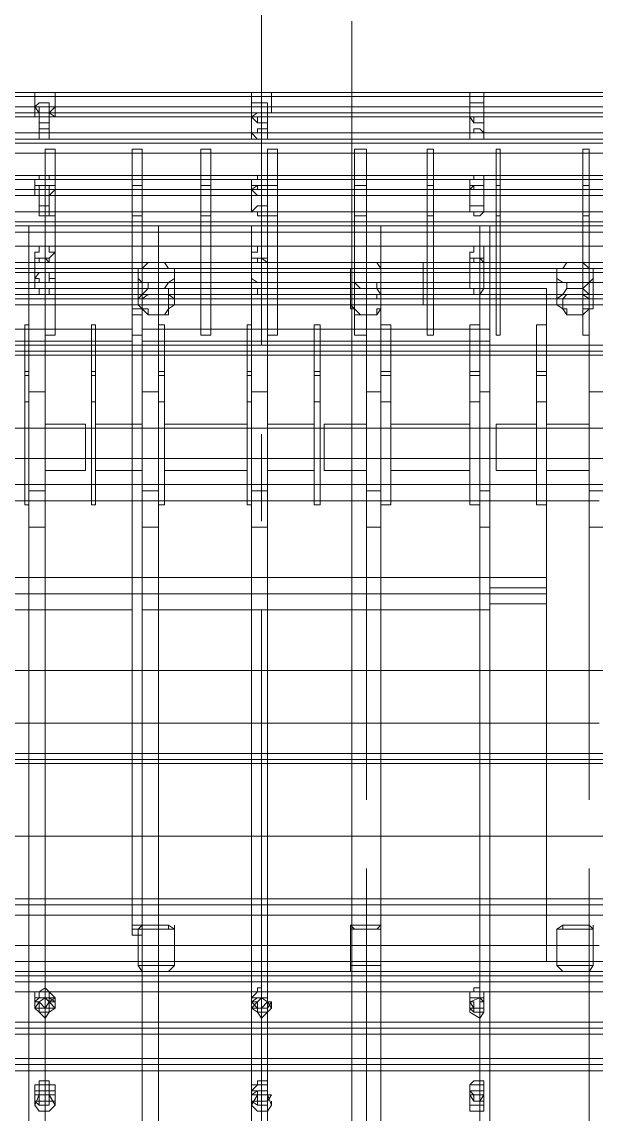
# Model space of a CAD drawing. Header units: millimetres. Extents: x 3220 to 226993, y 817 to 176024.
# Drawn here: x 123559 to 123969, y 146872 to 147654 of the extents above; entities that cross this region are included whole.
import ezdxf

# ---------------------------------------------------------------- set-up
doc = ezdxf.new("R2010")
doc.units = ezdxf.units.MM
doc.layers.add('Sichtbare Kanten(DIN)', color=7, linetype='Continuous', lineweight=50, true_color=0x3f3f3f)

# ---------------------------------------------------------------- blocks, each defined once
blk = doc.blocks.new('ligne broyage 2')
at = {"color": 7, "linetype": 'Continuous', "lineweight": 5, "true_color": 0x000007}
for points in [[(2074.91, 9619.55), (2074.91, 9253.56)], [(2495.87, 9434.39), (1629.37, 9434.39)], [(2440.9, 9434.39), (1711.82, 9434.39)], [(1711.82, 9431.49), (2440.9, 9431.49)], [(2429.32, 9434.39), (1721.95, 9434.39)], [(1915.79, 9431.49), (1915.79, 9434.39), (1915.79, 9434.39)], [(1918.68, 9431.49), (1915.79, 9431.49), (1915.79, 9431.49)], [(1915.79, 9431.49), (1915.79, 9419.92)], [(1925.91, 9431.49), (1925.91, 9434.39), (1925.91, 9434.39)], [(1925.91, 9419.92), (1925.91, 9431.49)], [(2067.68, 9431.49), (2067.68, 9434.39)], [(2067.68, 9431.49), (2067.68, 9419.92), (2067.68, 9419.92)], [(2074.91, 9431.49), (2067.68, 9431.49), (2067.68, 9431.49)], [(2082.15, 9431.49), (2082.15, 9434.39)], [(2082.15, 9419.92), (2082.15, 9431.49), (2082.15, 9431.49)], [(2222.46, 9431.49), (2222.46, 9434.39), (2222.46, 9434.39)], [(2222.46, 9431.49), (2222.46, 9419.92), (2236.93, 9419.92), (2222.46, 9419.92)], [(2229.7, 9431.49), (2222.46, 9431.49), (2222.46, 9431.49)], [(2236.93, 9431.49), (2236.93, 9434.39), (2236.93, 9434.39)], [(2236.93, 9419.92), (2236.93, 9431.49)], [(2440.9, 9424.26), (1711.82, 9424.26)], [(2440.9, 9424.26), (1711.82, 9424.26)], [(2440.9, 9424.26), (1711.82, 9424.26)], [(2440.9, 9424.26), (1711.82, 9424.26)], [(1915.79, 9424.26), (1915.79, 9417.03)], [(1915.79, 9419.92), (1915.79, 9424.26)], [(1915.79, 9419.92), (1915.79, 9424.26), (1915.79, 9424.26)], [(1925.91, 9417.03), (1925.91, 9424.26)], [(1925.91, 9419.92), (1925.91, 9424.26)], [(2070.57, 9424.26), (2070.57, 9417.03)], [(2070.57, 9419.92), (2070.57, 9424.26)], [(2082.15, 9417.03), (2082.15, 9424.26), (2082.15, 9424.26)], [(2082.15, 9419.92), (2082.15, 9424.26)], [(2222.46, 9424.26), (2222.46, 9417.03)], [(2226.8, 9419.92), (2226.8, 9424.26)], [(2234.04, 9419.92), (2234.04, 9424.26)], [(2236.93, 9417.03), (2236.93, 9424.26), (2236.93, 9424.26)], [(1711.82, 9419.92), (2440.9, 9419.92)], [(2440.9, 9419.92), (1711.82, 9419.92)], [(2440.9, 9419.92), (1711.82, 9419.92)], [(2440.9, 9419.92), (1711.82, 9419.92)], [(2440.9, 9419.92), (1711.82, 9419.92)], [(1711.82, 9417.03), (2440.9, 9417.03)], [(1711.82, 9417.03), (2440.9, 9417.03)], [(1915.79, 9419.92), (1915.79, 9417.03), (1915.79, 9417.03)], [(1923.02, 9419.92), (1915.79, 9419.92), (1915.79, 9419.92)], [(1915.79, 9417.03), (1915.79, 9412.69), (1923.02, 9412.69), (1925.91, 9417.03), (1925.91, 9419.92), (1923.02, 9419.92)], [(1925.91, 9419.92), (1915.79, 9419.92), (1915.79, 9419.92)], [(1915.79, 9417.03), (1915.79, 9419.92), (1925.91, 9419.92)], [(1915.79, 9417.03), (1915.79, 9401.12), (1925.91, 9401.12), (1925.91, 9405.46), (1923.02, 9405.46), (1923.02, 9408.35), (1918.68, 9408.35), (1915.79, 9405.46)], [(1918.68, 9419.92), (1923.02, 9419.92), (1923.02, 9419.92)], [(1925.91, 9417.03), (1925.91, 9419.92)], [(1925.91, 9405.46), (1925.91, 9417.03)], [(2067.68, 9419.92), (2082.15, 9419.92), (2082.15, 9419.92)], [(2070.57, 9419.92), (2070.57, 9417.03), (2070.57, 9417.03)], [(2077.81, 9419.92), (2070.57, 9419.92), (2070.57, 9419.92)], [(2070.57, 9417.03), (2070.57, 9412.69), (2077.81, 9412.69), (2082.15, 9417.03), (2082.15, 9419.92), (2077.81, 9419.92)], [(2070.57, 9419.92), (2070.57, 9417.03)], [(2070.57, 9417.03), (2070.57, 9401.12), (2077.81, 9401.12), (2082.15, 9405.46), (2077.81, 9405.46), (2077.81, 9408.35), (2070.57, 9408.35), (2070.57, 9405.46)], [(2082.15, 9417.03), (2082.15, 9419.92)], [(2082.15, 9405.46), (2082.15, 9417.03)], [(2226.8, 9419.92), (2222.46, 9417.03), (2222.46, 9417.03)], [(2222.46, 9417.03), (2226.8, 9417.03), (2226.8, 9412.69), (2234.04, 9412.69), (2234.04, 9417.03), (2236.93, 9417.03), (2236.93, 9419.92), (2234.04, 9419.92)], [(2234.04, 9419.92), (2226.8, 9419.92), (2226.8, 9419.92)], [(2226.8, 9419.92), (2226.8, 9417.03)], [(2226.8, 9417.03), (2226.8, 9405.46)], [(2234.04, 9417.03), (2234.04, 9419.92)], [(2234.04, 9405.46), (2234.04, 9417.03)], [(1711.82, 9405.46), (2440.9, 9405.46)], [(2440.9, 9405.46), (1711.82, 9405.46)], [(2440.9, 9405.46), (1711.82, 9405.46)], [(1711.82, 9401.12), (2440.9, 9401.12), (1711.82, 9401.12), (2440.9, 9401.12)], [(2440.9, 9401.12), (1711.82, 9401.12)], [(2440.9, 9401.12), (1711.82, 9401.12)], [(1711.82, 9401.12), (2440.9, 9401.12)], [(1711.82, 9398.22), (2440.9, 9398.22)], [(1711.82, 9398.22), (2440.9, 9398.22)], [(1915.79, 9405.46), (1915.79, 9401.12)], [(1915.79, 9401.12), (1925.91, 9401.12), (1915.79, 9401.12), (1925.91, 9401.12)], [(1925.91, 9401.12), (1925.91, 9405.46)], [(2070.57, 9405.46), (2070.57, 9401.12)], [(2070.57, 9401.12), (2082.15, 9401.12), (2082.15, 9401.12)], [(2082.15, 9401.12), (2082.15, 9405.46)], [(2226.8, 9405.46), (2226.8, 9401.12)], [(2226.8, 9401.12), (2234.04, 9401.12), (2234.04, 9401.12)], [(2234.04, 9401.12), (2234.04, 9405.46)], [(1711.82, 9390.99), (2440.9, 9390.99)], [(1844.91, 9393.88), (1840.57, 9393.88)], [(1840.57, 9260.8), (1840.57, 9393.88)], [(1844.91, 9260.8), (1844.91, 9393.88)], [(1907.11, 9393.88), (1904.22, 9393.88)], [(1904.22, 9260.8), (1904.22, 9393.88)], [(1907.11, 9260.8), (1907.11, 9393.88)], [(1956.29, 9393.88), (1951.95, 9393.88)], [(1951.95, 9260.8), (1951.95, 9393.88)], [(1956.29, 9260.8), (1956.29, 9393.88)], [(2008.37, 9393.88), (1999.69, 9393.88)], [(1999.69, 9260.8), (1999.69, 9393.88)], [(2008.37, 9260.8), (2008.37, 9393.88)], [(2070.57, 9393.88), (2063.34, 9393.88)], [(2063.34, 9260.8), (2063.34, 9393.88)], [(2070.57, 9367.84), (2070.57, 9393.88)], [(2118.31, 9393.88), (2111.08, 9393.88)], [(2111.08, 9260.8), (2111.08, 9393.88)], [(2118.31, 9260.8), (2118.31, 9393.88)], [(2167.49, 9393.88), (2160.26, 9393.88)], [(2160.26, 9260.8), (2160.26, 9393.88)], [(2167.49, 9260.8), (2167.49, 9393.88)], [(2229.7, 9393.88), (2222.46, 9393.88)], [(2222.46, 9260.8), (2222.46, 9393.88)], [(2229.7, 9260.8), (2229.7, 9393.88)], [(1711.82, 9375.08), (2440.9, 9375.08)], [(2495.87, 9372.18), (1629.37, 9372.18)], [(1844.91, 9367.84), (1840.57, 9367.84)], [(1907.11, 9367.84), (1904.22, 9367.84)], [(1925.91, 9364.95), (1923.02, 9364.95), (1923.02, 9367.84), (1915.79, 9367.84), (1915.79, 9360.61), (1925.91, 9360.61), (1925.91, 9364.95), (1925.91, 9349.04)], [(1915.79, 9367.84), (1915.79, 9364.95), (1915.79, 9364.95)], [(1915.79, 9367.84), (1915.79, 9364.95), (1915.79, 9364.95)], [(1923.02, 9367.84), (1915.79, 9367.84), (1915.79, 9367.84)], [(1915.79, 9364.95), (1915.79, 9360.61), (1925.91, 9360.61), (1925.91, 9364.95), (1923.02, 9367.84)], [(1925.91, 9364.95), (1925.91, 9367.84)], [(1956.29, 9367.84), (1951.95, 9367.84)], [(2008.37, 9367.84), (1999.69, 9367.84)], [(2070.57, 9367.84), (2063.34, 9367.84)], [(2082.15, 9364.95), (2077.81, 9364.95), (2077.81, 9367.84), (2070.57, 9367.84), (2070.57, 9360.61), (2077.81, 9360.61), (2082.15, 9364.95), (2082.15, 9349.04)], [(2070.57, 9367.84), (2070.57, 9364.95), (2070.57, 9364.95)], [(2070.57, 9367.84), (2070.57, 9360.61), (2082.15, 9360.61), (2082.15, 9364.95)], [(2077.81, 9367.84), (2070.57, 9367.84), (2070.57, 9367.84)], [(2082.15, 9364.95), (2077.81, 9367.84), (2077.81, 9367.84)], [(2082.15, 9364.95), (2082.15, 9367.84)], [(2118.31, 9367.84), (2111.08, 9367.84)], [(2167.49, 9367.84), (2160.26, 9367.84)], [(2222.46, 9367.84), (2222.46, 9364.95)], [(2226.8, 9367.84), (2226.8, 9364.95), (2222.46, 9364.95)], [(2222.46, 9364.95), (2226.8, 9360.61), (2236.93, 9360.61), (2236.93, 9364.95), (2234.04, 9364.95), (2234.04, 9367.84)], [(2229.7, 9367.84), (2222.46, 9367.84)], [(2234.04, 9364.95), (2234.04, 9367.84), (2226.8, 9367.84), (2226.8, 9360.61), (2234.04, 9360.61), (2234.04, 9364.95), (2234.04, 9349.04)], [(2234.04, 9367.84), (2226.8, 9367.84), (2226.8, 9367.84)], [(2236.93, 9364.95), (2236.93, 9367.84)], [(2440.9, 9364.95), (1711.82, 9364.95)], [(1711.82, 9360.61), (2440.9, 9360.61)], [(1915.79, 9364.95), (1915.79, 9349.04), (1918.68, 9346.15), (1923.02, 9346.15), (1923.02, 9349.04), (1925.91, 9349.04), (1925.91, 9353.38), (1915.79, 9353.38), (1915.79, 9349.04)], [(2070.57, 9364.95), (2070.57, 9346.15), (2077.81, 9346.15), (2077.81, 9349.04), (2082.15, 9349.04), (2077.81, 9353.38), (2070.57, 9353.38), (2070.57, 9349.04)], [(2070.57, 9320.11), (2070.57, 9364.95)], [(2226.8, 9364.95), (2226.8, 9349.04)], [(2440.9, 9349.04), (1711.82, 9349.04)], [(1711.82, 9349.04), (2440.9, 9349.04), (2440.9, 9349.04)], [(1840.57, 9346.15), (1844.91, 9346.15)], [(1904.22, 9346.15), (1907.11, 9346.15)], [(1951.95, 9346.15), (1956.29, 9346.15)], [(1999.69, 9346.15), (2008.37, 9346.15)], [(2063.34, 9346.15), (2070.57, 9346.15)], [(2111.08, 9346.15), (2118.31, 9346.15)], [(2160.26, 9346.15), (2167.49, 9346.15)], [(2222.46, 9346.15), (2229.7, 9346.15)], [(2440.9, 9341.81), (1711.82, 9341.81)], [(1840.57, 9338.91), (1830.44, 9338.91)], [(1840.57, 9338.91), (1840.57, 8928.08)], [(1918.68, 9338.91), (1911.45, 9338.91)], [(1911.45, 9338.91), (1911.45, 8468.07)], [(1918.68, 9338.91), (1918.68, 8468.07)], [(1999.69, 9338.91), (1989.56, 9338.91)], [(1989.56, 9338.91), (1989.56, 8468.07)], [(1999.69, 9338.91), (1999.69, 8928.08)], [(2082.15, 9338.91), (2070.57, 9338.91)], [(2070.57, 9338.91), (2070.57, 8468.07)], [(2082.15, 9338.91), (2082.15, 8468.07)], [(2160.26, 9338.91), (2148.69, 9338.91)], [(2148.69, 9338.91), (2148.69, 8468.07)], [(2160.26, 9338.91), (2160.26, 8928.08)], [(2241.27, 9338.91), (2229.7, 9338.91)], [(2229.7, 9338.91), (2229.7, 8468.07)], [(2241.27, 9338.91), (2241.27, 8468.07)], [(1711.82, 9334.57), (2440.9, 9334.57)], [(1711.82, 9324.45), (2440.9, 9324.45)], [(1915.79, 9320.11), (1915.79, 9315.77), (1925.91, 9315.77), (1925.91, 9320.11), (1923.02, 9320.11), (1923.02, 9324.45), (1915.79, 9324.45), (1915.79, 9312.87)], [(1925.91, 9312.87), (1925.91, 9320.11)], [(2070.57, 9312.87), (2070.57, 9320.11), (2070.57, 9315.77), (2082.15, 9315.77), (2082.15, 9320.11), (2077.81, 9320.11), (2077.81, 9324.45), (2070.57, 9324.45), (2070.57, 9320.11)], [(2082.15, 9312.87), (2082.15, 9320.11)], [(2222.46, 9312.87), (2222.46, 9320.11), (2226.8, 9315.77), (2236.93, 9315.77), (2236.93, 9320.11), (2234.04, 9320.11), (2234.04, 9324.45), (2226.8, 9324.45), (2226.8, 9320.11), (2222.46, 9320.11)], [(2236.93, 9312.87), (2236.93, 9320.11)], [(1711.82, 9312.87), (2440.9, 9312.87), (2440.9, 9312.87)], [(1863.71, 9305.64), (1863.71, 9308.53), (1859.37, 9308.53), (1856.48, 9312.87), (1844.91, 9312.87), (1840.57, 9308.53), (1837.67, 9308.53), (1837.67, 9305.64)], [(1844.91, 9282.5), (1844.91, 9312.87)], [(1904.22, 9312.87), (1844.91, 9312.87)], [(1904.22, 9282.5), (1904.22, 9312.87)], [(1925.91, 9312.87), (1923.02, 9312.87), (1923.02, 9315.77), (1918.68, 9315.77), (1915.79, 9312.87)], [(1915.79, 9312.87), (1915.79, 9301.3)], [(1951.95, 9312.87), (1918.68, 9312.87)], [(1925.91, 9301.3), (1925.91, 9312.87)], [(1951.95, 9282.5), (1951.95, 9312.87)], [(1989.56, 9312.87), (1959.19, 9312.87)], [(1959.19, 9282.5), (1959.19, 9312.87)], [(2011.26, 9305.64), (2011.26, 9308.53), (2008.37, 9308.53), (2008.37, 9312.87), (1992.46, 9312.87), (1989.56, 9308.53), (1989.56, 9305.64)], [(1989.56, 9282.5), (1989.56, 9312.87)], [(2063.34, 9312.87), (2008.37, 9312.87)], [(2008.37, 9282.5), (2008.37, 9312.87)], [(2063.34, 9282.5), (2063.34, 9312.87)], [(2082.15, 9312.87), (2077.81, 9312.87), (2077.81, 9315.77), (2070.57, 9315.77), (2070.57, 9312.87)], [(2070.57, 9312.87), (2070.57, 9308.53), (2082.15, 9308.53), (2082.15, 9312.87), (2077.81, 9312.87), (2077.81, 9315.77), (2074.91, 9315.77), (2070.57, 9312.87), (2070.57, 9301.3)], [(2111.08, 9312.87), (2082.15, 9312.87)], [(2082.15, 9301.3), (2082.15, 9312.87)], [(2111.08, 9282.5), (2111.08, 9312.87)], [(2118.31, 9282.5), (2118.31, 9312.87)], [(2148.69, 9312.87), (2118.31, 9312.87)], [(2163.15, 9305.64), (2163.15, 9308.53), (2160.26, 9308.53), (2155.92, 9312.87), (2144.35, 9312.87), (2141.45, 9308.53), (2137.12, 9308.53), (2137.12, 9305.64)], [(2148.69, 9282.5), (2148.69, 9312.87)], [(2167.49, 9282.5), (2167.49, 9312.87)], [(2222.46, 9312.87), (2167.49, 9312.87)], [(2236.93, 9312.87), (2234.04, 9312.87), (2234.04, 9315.77), (2226.8, 9315.77), (2226.8, 9312.87), (2222.46, 9312.87)], [(2222.46, 9312.87), (2222.46, 9301.3)], [(2222.46, 9282.5), (2222.46, 9312.87)], [(2236.93, 9301.3), (2236.93, 9312.87)], [(2270.2, 9312.87), (2241.27, 9312.87)], [(2440.9, 9308.53), (1711.82, 9308.53)], [(1711.82, 9305.64), (2440.9, 9305.64)], [(1711.82, 9305.64), (2440.9, 9305.64)], [(2400.39, 9308.53), (1740.75, 9308.53)], [(1837.67, 9305.64), (1837.67, 9301.3), (1840.57, 9298.41), (1844.91, 9294.07), (1856.48, 9294.07), (1856.48, 9298.41), (1859.37, 9298.41), (1863.71, 9301.3), (1863.71, 9305.64)], [(1837.67, 9305.64), (1837.67, 9286.84)], [(1844.91, 9308.53), (1840.57, 9308.53)], [(1904.22, 9308.53), (1844.91, 9308.53)], [(1863.71, 9286.84), (1863.71, 9305.64)], [(1907.11, 9308.53), (1904.22, 9308.53)], [(1925.91, 9301.3), (1925.91, 9305.64), (1915.79, 9305.64), (1915.79, 9301.3)], [(1951.95, 9308.53), (1918.68, 9308.53)], [(1956.29, 9308.53), (1951.95, 9308.53)], [(1989.56, 9308.53), (1959.19, 9308.53)], [(1989.56, 9305.64), (1989.56, 9298.41), (1992.46, 9298.41), (1992.46, 9294.07), (2004.03, 9294.07), (2008.37, 9298.41), (2011.26, 9298.41), (2011.26, 9305.64)], [(1989.56, 9305.64), (1989.56, 9286.84)], [(2008.37, 9308.53), (1999.69, 9308.53)], [(2063.34, 9308.53), (2008.37, 9308.53)], [(2011.26, 9286.84), (2011.26, 9305.64)], [(2070.57, 9308.53), (2063.34, 9308.53)], [(2082.15, 9301.3), (2082.15, 9305.64), (2070.57, 9305.64), (2070.57, 9301.3)], [(2111.08, 9308.53), (2082.15, 9308.53)], [(2118.31, 9308.53), (2111.08, 9308.53)], [(2148.69, 9308.53), (2118.31, 9308.53)], [(2137.12, 9286.84), (2137.12, 9305.64), (2137.12, 9301.3), (2141.45, 9298.41), (2144.35, 9294.07), (2155.92, 9294.07), (2155.92, 9298.41), (2160.26, 9298.41), (2163.15, 9301.3), (2163.15, 9305.64)], [(2167.49, 9308.53), (2160.26, 9308.53)], [(2163.15, 9286.84), (2163.15, 9305.64)], [(2222.46, 9308.53), (2167.49, 9308.53)], [(2229.7, 9308.53), (2222.46, 9308.53)], [(2236.93, 9301.3), (2234.04, 9305.64), (2226.8, 9305.64), (2226.8, 9301.3), (2222.46, 9301.3)], [(2270.2, 9308.53), (2241.27, 9308.53)], [(1711.82, 9298.41), (2440.9, 9298.41)], [(1711.82, 9298.41), (2440.9, 9298.41)], [(1915.79, 9301.3), (1915.79, 9294.07)], [(1915.79, 9298.41), (1915.79, 9294.07), (1915.79, 9294.07)], [(1923.02, 9298.41), (1915.79, 9298.41), (1915.79, 9298.41)], [(1915.79, 9294.07), (1918.68, 9289.73), (1923.02, 9289.73), (1923.02, 9294.07), (1925.91, 9294.07), (1925.91, 9298.41), (1923.02, 9298.41)], [(1925.91, 9294.07), (1925.91, 9301.3)], [(2070.57, 9301.3), (2070.57, 9294.07)], [(2070.57, 9298.41), (2070.57, 9294.07), (2070.57, 9294.07)], [(2077.81, 9298.41), (2070.57, 9298.41), (2070.57, 9298.41)], [(2070.57, 9294.07), (2070.57, 9289.73), (2077.81, 9289.73), (2077.81, 9294.07), (2082.15, 9294.07), (2082.15, 9298.41), (2077.81, 9298.41)], [(2082.15, 9294.07), (2082.15, 9301.3)], [(2222.46, 9301.3), (2222.46, 9294.07), (2222.46, 9294.07)], [(2226.8, 9298.41), (2222.46, 9298.41), (2222.46, 9294.07)], [(2222.46, 9294.07), (2226.8, 9294.07), (2226.8, 9289.73), (2234.04, 9289.73), (2234.04, 9294.07), (2236.93, 9294.07), (2236.93, 9298.41), (2234.04, 9298.41)], [(2234.04, 9298.41), (2226.8, 9298.41), (2226.8, 9298.41)], [(2236.93, 9294.07), (2236.93, 9301.3)], [(2440.9, 9289.73), (1711.82, 9289.73)], [(1711.82, 9289.73), (2440.9, 9289.73)], [(1870.94, 9294.07), (2455.36, 9294.07)], [(1870.94, 9294.07), (1870.94, 9087.21)], [(1989.56, 9282.5), (1989.56, 9279.6), (1992.46, 9275.26), (2008.37, 9275.26), (2008.37, 9279.6), (2011.26, 9279.6), (2011.26, 9289.73), (2008.37, 9289.73), (2008.37, 9294.07), (1992.46, 9294.07), (1989.56, 9289.73), (1989.56, 9286.84)], [(1989.56, 9282.5), (1989.56, 9279.6), (1992.46, 9279.6), (1992.46, 9275.26), (2004.03, 9275.26), (2008.37, 9279.6), (2011.26, 9282.5), (2011.26, 9286.84), (2008.37, 9286.84), (2008.37, 9289.73), (1992.46, 9289.73), (1992.46, 9286.84), (1989.56, 9286.84), (1989.56, 9279.6), (1992.46, 9279.6), (1992.46, 9275.26), (2004.03, 9275.26), (2008.37, 9279.6), (2011.26, 9282.5), (2011.26, 9286.84), (2008.37, 9286.84), (2008.37, 9289.73), (1992.46, 9289.73), (1992.46, 9286.84), (1989.56, 9286.84), (1989.56, 9282.5), (1989.56, 9286.84)], [(2070.57, 9260.8), (2070.57, 9294.07)], [(1837.67, 9282.5), (1711.82, 9282.5)], [(1740.75, 9286.84), (2400.39, 9286.84)], [(1863.71, 9282.5), (1837.67, 9282.5)], [(1840.57, 9286.84), (1844.91, 9286.84)], [(1844.91, 9286.84), (1904.22, 9286.84)], [(1844.91, 9282.5), (1904.22, 9282.5)], [(1989.56, 9282.5), (1863.71, 9282.5)], [(1870.94, 9286.84), (2455.36, 9286.84)], [(1904.22, 9286.84), (1907.11, 9286.84)], [(1918.68, 9286.84), (1951.95, 9286.84)], [(1918.68, 9282.5), (1951.95, 9282.5)], [(1951.95, 9286.84), (1956.29, 9286.84)], [(1959.19, 9286.84), (1989.56, 9286.84)], [(1959.19, 9282.5), (1989.56, 9282.5)], [(2011.26, 9282.5), (1989.56, 9282.5)], [(1999.69, 9286.84), (2008.37, 9286.84)], [(2008.37, 9286.84), (2063.34, 9286.84)], [(2008.37, 9282.5), (2063.34, 9282.5)], [(2137.12, 9282.5), (2011.26, 9282.5)], [(2063.34, 9286.84), (2070.57, 9286.84)], [(2082.15, 9286.84), (2111.08, 9286.84)], [(2082.15, 9282.5), (2111.08, 9282.5)], [(2111.08, 9286.84), (2148.69, 9286.84), (2148.69, 9286.84)], [(2118.31, 9282.5), (2148.69, 9282.5)], [(2163.15, 9282.5), (2137.12, 9282.5)], [(2160.26, 9286.84), (2167.49, 9286.84)], [(2160.26, 9087.21), (2160.26, 9286.84)], [(2289.01, 9282.5), (2163.15, 9282.5)], [(2167.49, 9286.84), (2222.46, 9286.84)], [(2167.49, 9087.21), (2167.49, 9286.84)], [(2167.49, 9282.5), (2222.46, 9282.5)], [(2222.46, 9286.84), (2229.7, 9286.84)], [(2241.27, 9286.84), (2270.2, 9286.84)], [(2241.27, 9282.5), (2270.2, 9282.5)], [(2167.49, 9279.6), (2160.26, 9279.6)], [(2167.49, 9275.26), (2160.26, 9275.26)], [(1870.94, 9268.03), (1870.94, 9231.87)], [(1870.94, 9268.03), (1878.18, 9268.03)], [(1878.18, 9268.03), (1878.18, 9231.87)], [(1918.68, 9268.03), (1918.68, 9231.87)], [(1918.68, 9268.03), (1925.91, 9268.03)], [(1925.91, 9268.03), (1925.91, 9231.87)], [(1982.33, 9268.03), (1982.33, 9231.87)], [(1982.33, 9268.03), (1989.56, 9268.03)], [(1989.56, 9268.03), (1989.56, 9231.87)], [(2032.96, 9268.03), (2032.96, 9231.87)], [(2032.96, 9268.03), (2037.3, 9268.03)], [(2037.3, 9268.03), (2037.3, 9231.87)], [(2082.15, 9268.03), (2082.15, 9231.87)], [(2082.15, 9268.03), (2085.04, 9268.03)], [(2085.04, 9268.03), (2085.04, 9231.87)], [(2144.35, 9268.03), (2144.35, 9231.87)], [(2144.35, 9268.03), (2148.69, 9268.03)], [(2148.69, 9268.03), (2148.69, 9231.87)], [(2193.53, 9268.03), (2193.53, 9231.87)], [(2193.53, 9268.03), (2196.42, 9268.03)], [(2196.42, 9268.03), (2196.42, 9231.87)], [(2241.27, 9268.03), (2241.27, 9231.87)], [(2241.27, 9268.03), (2244.16, 9268.03)], [(2244.16, 9268.03), (2244.16, 9231.87)], [(1844.91, 9260.8), (1840.57, 9260.8)], [(1907.11, 9260.8), (1904.22, 9260.8)], [(1911.45, 9265.14), (2160.26, 9265.14)], [(1911.45, 9265.14), (1911.45, 9087.21)], [(1956.29, 9260.8), (1951.95, 9260.8)], [(2008.37, 9260.8), (1999.69, 9260.8)], [(2070.57, 9260.8), (2063.34, 9260.8)], [(2118.31, 9260.8), (2111.08, 9260.8)], [(2167.49, 9260.8), (2160.26, 9260.8)], [(2167.49, 9265.14), (2414.86, 9265.14)], [(2229.7, 9260.8), (2222.46, 9260.8)], [(2440.9, 9253.56), (1711.82, 9253.56)], [(1911.45, 9256.46), (2160.26, 9256.46)], [(2167.49, 9256.46), (2414.86, 9256.46)], [(1711.82, 9246.33), (2440.9, 9246.33)], [(1840.57, 9246.33), (1830.44, 9246.33)], [(1918.68, 9246.33), (1911.45, 9246.33)], [(1999.69, 9246.33), (1989.56, 9246.33)], [(2082.15, 9246.33), (2070.57, 9246.33)], [(2160.26, 9246.33), (2148.69, 9246.33)], [(2241.27, 9246.33), (2229.7, 9246.33)], [(1878.18, 9234.76), (1870.94, 9234.76)], [(1925.91, 9234.76), (1918.68, 9234.76)], [(1989.56, 9234.76), (1982.33, 9234.76)], [(2037.3, 9234.76), (2032.96, 9234.76)], [(2085.04, 9234.76), (2082.15, 9234.76)], [(2148.69, 9234.76), (2144.35, 9234.76)], [(2196.42, 9234.76), (2193.53, 9234.76)], [(2244.16, 9234.76), (2241.27, 9234.76)], [(1870.94, 9231.87), (1870.94, 9139.28)], [(1870.94, 9231.87), (1878.18, 9231.87)], [(1878.18, 9231.87), (1878.18, 9139.28)], [(1918.68, 9231.87), (1918.68, 9139.28)], [(1918.68, 9231.87), (1925.91, 9231.87)], [(1925.91, 9231.87), (1925.91, 9139.28)], [(1982.33, 9231.87), (1982.33, 9139.28)], [(1982.33, 9231.87), (1989.56, 9231.87)], [(1989.56, 9231.87), (1989.56, 9139.28)], [(2032.96, 9231.87), (2032.96, 9139.28)], [(2032.96, 9231.87), (2037.3, 9231.87)], [(2037.3, 9231.87), (2037.3, 9139.28)], [(2082.15, 9231.87), (2082.15, 9139.28)], [(2082.15, 9231.87), (2085.04, 9231.87)], [(2085.04, 9231.87), (2085.04, 9139.28)], [(2144.35, 9231.87), (2144.35, 9139.28)], [(2144.35, 9231.87), (2148.69, 9231.87)], [(2148.69, 9231.87), (2148.69, 9139.28)], [(2193.53, 9231.87), (2193.53, 9139.28)], [(2193.53, 9231.87), (2196.42, 9231.87)], [(2196.42, 9231.87), (2196.42, 9139.28)], [(2241.27, 9231.87), (2241.27, 9139.28)], [(2241.27, 9231.87), (2244.16, 9231.87)], [(2244.16, 9231.87), (2244.16, 9139.28)], [(1830.44, 9220.29), (1840.57, 9220.29)], [(1911.45, 9220.29), (1918.68, 9220.29)], [(1989.56, 9220.29), (1999.69, 9220.29)], [(2070.57, 9220.29), (2082.15, 9220.29)], [(2148.69, 9220.29), (2160.26, 9220.29)], [(2229.7, 9220.29), (2241.27, 9220.29)], [(1870.94, 9213.06), (1878.18, 9213.06)], [(1918.68, 9213.06), (1925.91, 9213.06)], [(1982.33, 9213.06), (1989.56, 9213.06)], [(2032.96, 9213.06), (2037.3, 9213.06)], [(2082.15, 9213.06), (2085.04, 9213.06)], [(2144.35, 9213.06), (2148.69, 9213.06)], [(2193.53, 9213.06), (2196.42, 9213.06)], [(2241.27, 9213.06), (2244.16, 9213.06)], [(1840.57, 9163.88), (1840.57, 9197.15)], [(1870.94, 9197.15), (1840.57, 9197.15)], [(1870.94, 9163.88), (1870.94, 9197.15)], [(1878.18, 9163.88), (1878.18, 9197.15)], [(1907.11, 9197.15), (1878.18, 9197.15)], [(1907.11, 9163.88), (1907.11, 9197.15)], [(1982.33, 9197.15), (1925.91, 9197.15)], [(1982.33, 9163.88), (1925.91, 9163.88), (1925.91, 9197.15)], [(1982.33, 9163.88), (1982.33, 9197.15)], [(1999.69, 9163.88), (1999.69, 9197.15)], [(2030.07, 9197.15), (1999.69, 9197.15)], [(2030.07, 9163.88), (2030.07, 9197.15)], [(2037.3, 9163.88), (2037.3, 9197.15)], [(2070.57, 9197.15), (2037.3, 9197.15)], [(2070.57, 9163.88), (2070.57, 9197.15)], [(2144.35, 9197.15), (2085.04, 9197.15)], [(2085.04, 9163.88), (2085.04, 9197.15)], [(2144.35, 9163.88), (2144.35, 9197.15)], [(2160.26, 9163.88), (2160.26, 9197.15)], [(2193.53, 9197.15), (2160.26, 9197.15)], [(2193.53, 9163.88), (2193.53, 9197.15)], [(2200.76, 9163.88), (2200.76, 9197.15)], [(2229.7, 9197.15), (2200.76, 9197.15)], [(2229.7, 9163.88), (2229.7, 9197.15)], [(2400.39, 9194.26), (1740.75, 9194.26)], [(1870.94, 9194.26), (1840.57, 9194.26)], [(1878.18, 9194.26), (1870.94, 9194.26)], [(1907.11, 9194.26), (1878.18, 9194.26)], [(1925.91, 9194.26), (1918.68, 9194.26)], [(1982.33, 9194.26), (1925.91, 9194.26)], [(1989.56, 9194.26), (1982.33, 9194.26)], [(2030.07, 9194.26), (1999.69, 9194.26)], [(2037.3, 9194.26), (2032.96, 9194.26)], [(2070.57, 9194.26), (2037.3, 9194.26)], [(2074.91, 9189.92), (2074.91, 9127.71)], [(2085.04, 9194.26), (2082.15, 9194.26)], [(2144.35, 9194.26), (2085.04, 9194.26)], [(2148.69, 9194.26), (2144.35, 9194.26)], [(2193.53, 9194.26), (2160.26, 9194.26)], [(2196.42, 9194.26), (2193.53, 9194.26)], [(2229.7, 9194.26), (2200.76, 9194.26)], [(2244.16, 9194.26), (2241.27, 9194.26)], [(1740.75, 9172.56), (2400.39, 9172.56)], [(1840.57, 9172.56), (1870.94, 9172.56)], [(1870.94, 9172.56), (1878.18, 9172.56)], [(1870.94, 9172.56), (1878.18, 9172.56)], [(1878.18, 9172.56), (1907.11, 9172.56)], [(1918.68, 9172.56), (1925.91, 9172.56)], [(1918.68, 9172.56), (1925.91, 9172.56)], [(1925.91, 9172.56), (1982.33, 9172.56)], [(1982.33, 9172.56), (1989.56, 9172.56)], [(1982.33, 9172.56), (1989.56, 9172.56)], [(1999.69, 9172.56), (2030.07, 9172.56)], [(2037.3, 9172.56), (2070.57, 9172.56)], [(2085.04, 9172.56), (2144.35, 9172.56)], [(2160.26, 9172.56), (2193.53, 9172.56)], [(2193.53, 9172.56), (2196.42, 9172.56)], [(2193.53, 9172.56), (2196.42, 9172.56)], [(2200.76, 9172.56), (2229.7, 9172.56)], [(1840.57, 9163.88), (1870.94, 9163.88)], [(1878.18, 9163.88), (1907.11, 9163.88)], [(1999.69, 9163.88), (2030.07, 9163.88)], [(2037.3, 9163.88), (2070.57, 9163.88)], [(2085.04, 9163.88), (2144.35, 9163.88)], [(2160.26, 9163.88), (2193.53, 9163.88)], [(2200.76, 9163.88), (2229.7, 9163.88)], [(2329.51, 9153.75), (1818.87, 9153.75)], [(1840.57, 9149.41), (1830.44, 9149.41)], [(1918.68, 9149.41), (1911.45, 9149.41)], [(1999.69, 9149.41), (1989.56, 9149.41)], [(2082.15, 9149.41), (2070.57, 9149.41)], [(2160.26, 9149.41), (2148.69, 9149.41)], [(2241.27, 9149.41), (2229.7, 9149.41)], [(2315.04, 9142.18), (1833.33, 9142.18)], [(1870.94, 9139.28), (1878.18, 9139.28)], [(1918.68, 9139.28), (1925.91, 9139.28)], [(1982.33, 9139.28), (1989.56, 9139.28)], [(2032.96, 9139.28), (2037.3, 9139.28)], [(2082.15, 9139.28), (2085.04, 9139.28)], [(2144.35, 9139.28), (2148.69, 9139.28)], [(2193.53, 9139.28), (2196.42, 9139.28)], [(2241.27, 9139.28), (2244.16, 9139.28)], [(1830.44, 9123.37), (1840.57, 9123.37)], [(1911.45, 9123.37), (1918.68, 9123.37)], [(1989.56, 9123.37), (1999.69, 9123.37)], [(2070.57, 9123.37), (2082.15, 9123.37)], [(2148.69, 9123.37), (2160.26, 9123.37)], [(2229.7, 9123.37), (2241.27, 9123.37)], [(1870.94, 9087.21), (2455.36, 9087.21)], [(1870.94, 9087.21), (1870.94, 9079.98)], [(1870.94, 9087.21), (1870.94, 9064.06), (1870.94, 9064.06)], [(1911.45, 9087.21), (1911.45, 9079.98)], [(1911.45, 9079.98), (1870.94, 9079.98), (1870.94, 9075.64)], [(1870.94, 9075.64), (1870.94, 9079.98)], [(1911.45, 9079.98), (1911.45, 9075.64)], [(1870.94, 9075.64), (2455.36, 9075.64)], [(1911.45, 9068.4), (1870.94, 9068.4), (1870.94, 9075.64)], [(1911.45, 9075.64), (2160.26, 9075.64)], [(1911.45, 9075.64), (1911.45, 9068.4), (1911.45, 9068.4)], [(2160.26, 8838.4), (2160.26, 9075.64)], [(2167.49, 9075.64), (2414.86, 9075.64)], [(2167.49, 8838.4), (2167.49, 9075.64)], [(1870.94, 9068.4), (1870.94, 8812.36)], [(1911.45, 9068.4), (1911.45, 8852.86)], [(1911.45, 9064.06), (2160.26, 9064.06)], [(2074.91, 9064.06), (2074.91, 8690.85)], [(2167.49, 9064.06), (2414.86, 9064.06)], [(2495.87, 9020.67), (1629.37, 9020.67)], [(2315.04, 8983.05), (1833.33, 8983.05)], [(2329.51, 8961.36), (1818.87, 8961.36)], [(2495.87, 8954.12), (1629.37, 8954.12)], [(2345.42, 8957.02), (1804.4, 8957.02)], [(1840.57, 8878.9), (1840.57, 8468.07)], [(1999.69, 8878.9), (1999.69, 8468.07)], [(2160.26, 8878.9), (2160.26, 8468.07)], [(2440.9, 8857.2), (1711.82, 8857.2)], [(2440.9, 8857.2), (1711.82, 8857.2)], [(2440.9, 8852.86), (1711.82, 8852.86)], [(1711.82, 8852.86), (2440.9, 8852.86)], [(1804.4, 8845.63), (2345.42, 8845.63)], [(1818.87, 8845.63), (2329.51, 8845.63)], [(1837.67, 8809.46), (1840.57, 8805.13), (1859.37, 8805.13), (1863.71, 8809.46), (1837.67, 8809.46), (1837.67, 8835.5), (1840.57, 8838.4)], [(1837.67, 8835.5), (1837.67, 8838.4), (1837.67, 8838.4)], [(1863.71, 8835.5), (1859.37, 8838.4), (1840.57, 8838.4), (1837.67, 8835.5)], [(1837.67, 8835.5), (1863.71, 8835.5), (1863.71, 8835.5)], [(1859.37, 8838.4), (1840.57, 8838.4), (1840.57, 8835.5), (1859.37, 8835.5), (1859.37, 8838.4), (1863.71, 8835.5)], [(1863.71, 8809.46), (1863.71, 8835.5)], [(1989.56, 8838.4), (1989.56, 8809.46), (1989.56, 8809.46)], [(1989.56, 8835.5), (1989.56, 8838.4), (1989.56, 8838.4)], [(2011.26, 8838.4), (2011.26, 8809.46), (2011.26, 8809.46)], [(2141.45, 8838.4), (2137.12, 8835.5), (2137.12, 8809.46)], [(2137.12, 8835.5), (2137.12, 8838.4), (2137.12, 8838.4)], [(2160.26, 8831.16), (2160.26, 8838.4), (2167.49, 8838.4)], [(2167.49, 8838.4), (2167.49, 8831.16), (2160.26, 8831.16)], [(2163.15, 8835.5), (2160.26, 8838.4)], [(2160.26, 8835.5), (2167.49, 8835.5)], [(2163.15, 8809.46), (2163.15, 8835.5), (2163.15, 8835.5)], [(2167.49, 8831.16), (2160.26, 8831.16)], [(1833.33, 8823.93), (2315.04, 8823.93)], [(1711.82, 8812.36), (1837.67, 8812.36)], [(1837.67, 8812.36), (1863.71, 8812.36), (1863.71, 8812.36)], [(1863.71, 8812.36), (1989.56, 8812.36)], [(1989.56, 8812.36), (2011.26, 8812.36), (2011.26, 8812.36)], [(2011.26, 8812.36), (2137.12, 8812.36)], [(2137.12, 8812.36), (2163.15, 8812.36)], [(2163.15, 8812.36), (2289.01, 8812.36)], [(2440.9, 8805.13), (1711.82, 8805.13)], [(1711.82, 8802.23), (2440.9, 8802.23)], [(1711.82, 8802.23), (2440.9, 8802.23)], [(2440.9, 8802.23), (1711.82, 8802.23)], [(1711.82, 8797.89), (2440.9, 8797.89)], [(1711.82, 8797.89), (2440.9, 8797.89)], [(1711.82, 8790.66), (2440.9, 8790.66)], [(2070.57, 8786.32), (2070.57, 8783.43), (2074.91, 8779.09), (2077.81, 8779.09), (2077.81, 8783.43), (2082.15, 8783.43), (2082.15, 8790.66), (2077.81, 8790.66), (2077.81, 8793.55), (2074.91, 8793.55), (2074.91, 8790.66), (2070.57, 8790.66), (2070.57, 8783.43)], [(2082.15, 8786.32), (2082.15, 8790.66), (2082.15, 8790.66)], [(2236.93, 8786.32), (2236.93, 8790.66), (2236.93, 8790.66)], [(1925.91, 8783.43), (1925.91, 8786.32), (1915.79, 8786.32), (1915.79, 8779.09)], [(1915.79, 8786.32), (1915.79, 8783.43), (1915.79, 8783.43)], [(1915.79, 8783.43), (1915.79, 8786.32)], [(1915.79, 8783.43), (1915.79, 8779.09)], [(1915.79, 8779.09), (1915.79, 8783.43)], [(1915.79, 8783.43), (1915.79, 8779.09), (1923.02, 8779.09), (1925.91, 8783.43)], [(1925.91, 8783.43), (1925.91, 8786.32)], [(1925.91, 8783.43), (1925.91, 8786.32), (1925.91, 8786.32)], [(1925.91, 8779.09), (1925.91, 8783.43)], [(2082.15, 8783.43), (2082.15, 8786.32), (2070.57, 8786.32), (2070.57, 8783.43), (2067.68, 8783.43), (2070.57, 8779.09)], [(2067.68, 8783.43), (2067.68, 8779.09), (2067.68, 8779.09)], [(2067.68, 8779.09), (2067.68, 8783.43), (2067.68, 8783.43)], [(2070.57, 8783.43), (2070.57, 8786.32)], [(2070.57, 8783.43), (2070.57, 8779.09), (2077.81, 8779.09), (2082.15, 8783.43)], [(2082.15, 8783.43), (2082.15, 8786.32)], [(2082.15, 8783.43), (2082.15, 8786.32), (2082.15, 8786.32)], [(2082.15, 8779.09), (2082.15, 8783.43)], [(2082.15, 8783.43), (2082.15, 8779.09), (2082.15, 8779.09)], [(2236.93, 8783.43), (2234.04, 8786.32), (2226.8, 8786.32), (2222.46, 8783.43), (2222.46, 8779.09), (2222.46, 8783.43)], [(2222.46, 8786.32), (2222.46, 8783.43), (2222.46, 8783.43)], [(2222.46, 8783.43), (2222.46, 8786.32), (2222.46, 8786.32)], [(2222.46, 8779.09), (2222.46, 8783.43), (2222.46, 8783.43)], [(2222.46, 8783.43), (2226.8, 8783.43), (2226.8, 8779.09), (2234.04, 8779.09), (2234.04, 8783.43), (2236.93, 8783.43)], [(2236.93, 8783.43), (2236.93, 8786.32), (2236.93, 8786.32)], [(2236.93, 8783.43), (2236.93, 8786.32), (2236.93, 8786.32)], [(2236.93, 8779.09), (2236.93, 8783.43)], [(2236.93, 8783.43), (2236.93, 8779.09), (2236.93, 8779.09)], [(1915.79, 8779.09), (1915.79, 8776.19), (1923.02, 8776.19), (1925.91, 8779.09)], [(2070.57, 8779.09), (2070.57, 8776.19), (2077.81, 8776.19), (2077.81, 8779.09), (2082.15, 8779.09)], [(2222.46, 8779.09), (2226.8, 8779.09), (2226.8, 8776.19), (2234.04, 8776.19), (2234.04, 8779.09), (2236.93, 8779.09)], [(2440.9, 8768.96), (1711.82, 8768.96)], [(2440.9, 8764.62), (1711.82, 8764.62)], [(1711.82, 8764.62), (2440.9, 8764.62)], [(2440.9, 8760.28), (1711.82, 8760.28)], [(2440.9, 8742.92), (1711.82, 8742.92)], [(1711.82, 8738.58), (2440.9, 8738.58), (1711.82, 8738.58), (2440.9, 8738.58)], [(1711.82, 8738.58), (2440.9, 8738.58)], [(1711.82, 8734.24), (2440.9, 8734.24)], [(1915.79, 8719.78), (1915.79, 8724.12)], [(1915.79, 8719.78), (1915.79, 8716.88), (1915.79, 8716.88)], [(1915.79, 8719.78), (1915.79, 8712.54)], [(1925.91, 8719.78), (1925.91, 8724.12), (1925.91, 8724.12)], [(1925.91, 8719.78), (1925.91, 8724.12)], [(1925.91, 8712.54), (1925.91, 8719.78)], [(1925.91, 8716.88), (1925.91, 8719.78), (1925.91, 8719.78)], [(2070.57, 8719.78), (2070.57, 8716.88), (2070.57, 8716.88)], [(2070.57, 8719.78), (2070.57, 8712.54)], [(2082.15, 8719.78), (2082.15, 8724.12)], [(2082.15, 8716.88), (2082.15, 8719.78), (2082.15, 8719.78)], [(2082.15, 8712.54), (2082.15, 8719.78)], [(2222.46, 8719.78), (2222.46, 8712.54), (2222.46, 8712.54)], [(2222.46, 8719.78), (2222.46, 8716.88), (2226.8, 8716.88)], [(2236.93, 8719.78), (2236.93, 8724.12), (2236.93, 8724.12)], [(2236.93, 8712.54), (2236.93, 8719.78), (2236.93, 8719.78)], [(2236.93, 8716.88), (2236.93, 8719.78), (2236.93, 8719.78)], [(1915.79, 8716.88), (1915.79, 8712.54), (1923.02, 8712.54), (1923.02, 8716.88), (1925.91, 8716.88)], [(1915.79, 8712.54), (1915.79, 8709.65), (1915.79, 8709.65)], [(1915.79, 8709.65), (1915.79, 8712.54)], [(1925.91, 8709.65), (1925.91, 8712.54), (1925.91, 8712.54)], [(1925.91, 8709.65), (1925.91, 8712.54)], [(2067.68, 8712.54), (2067.68, 8709.65)], [(2067.68, 8709.65), (2067.68, 8712.54)], [(2070.57, 8716.88), (2070.57, 8712.54), (2077.81, 8712.54), (2077.81, 8716.88), (2082.15, 8716.88)], [(2082.15, 8712.54), (2082.15, 8716.88), (2082.15, 8716.88)], [(2082.15, 8709.65), (2082.15, 8712.54)], [(2082.15, 8709.65), (2082.15, 8712.54)], [(2222.46, 8712.54), (2222.46, 8709.65)], [(2222.46, 8709.65), (2222.46, 8712.54)], [(2226.8, 8716.88), (2226.8, 8712.54), (2234.04, 8712.54), (2234.04, 8716.88), (2236.93, 8716.88)], [(2236.93, 8712.54), (2236.93, 8716.88), (2236.93, 8716.88)], [(2236.93, 8709.65), (2236.93, 8712.54)], [(2236.93, 8709.65), (2236.93, 8712.54)]]:
    blk.add_lwpolyline(points, dxfattribs=at)
for points in [[(2440.9, 9431.49), (1711.82, 9431.49)], [(1918.68, 9431.49), (1925.91, 9431.49), (1915.79, 9431.49)], [(2074.91, 9431.49), (2082.15, 9431.49), (2067.68, 9431.49)], [(2229.7, 9431.49), (2236.93, 9431.49), (2222.46, 9431.49)], [(1915.79, 9424.26), (1915.79, 9419.92), (1925.91, 9419.92), (1925.91, 9427.15), (1915.79, 9427.15)], [(2070.57, 9424.26), (2070.57, 9419.92), (2082.15, 9419.92), (2082.15, 9427.15), (2070.57, 9427.15)], [(2222.46, 9424.26), (2226.8, 9419.92), (2234.04, 9419.92), (2236.93, 9424.26), (2234.04, 9427.15), (2226.8, 9427.15), (2226.8, 9424.26)], [(1915.79, 9417.03), (1915.79, 9412.69), (1923.02, 9412.69), (1923.02, 9417.03), (1925.91, 9417.03), (1925.91, 9419.92), (1915.79, 9419.92)], [(1915.79, 9419.92), (1925.91, 9419.92)], [(1915.79, 9419.92), (1925.91, 9419.92)], [(2067.68, 9419.92), (2082.15, 9419.92)], [(2070.57, 9417.03), (2070.57, 9412.69), (2077.81, 9412.69), (2077.81, 9417.03), (2082.15, 9417.03), (2077.81, 9419.92), (2070.57, 9419.92)], [(2070.57, 9419.92), (2082.15, 9419.92)], [(2070.57, 9419.92), (2082.15, 9419.92)], [(2222.46, 9419.92), (2236.93, 9419.92)], [(2226.8, 9417.03), (2226.8, 9412.69), (2234.04, 9412.69), (2234.04, 9419.92), (2226.8, 9419.92)], [(2226.8, 9419.92), (2234.04, 9419.92)], [(2226.8, 9419.92), (2234.04, 9419.92)], [(2226.8, 9405.46), (2226.8, 9401.12), (2234.04, 9401.12), (2234.04, 9408.35), (2226.8, 9408.35)], [(2440.9, 9405.46), (1711.82, 9405.46)], [(2440.9, 9401.12), (1711.82, 9401.12)], [(2082.15, 9401.12), (2070.57, 9401.12)], [(2234.04, 9401.12), (2226.8, 9401.12)], [(1711.82, 9390.99), (2440.9, 9390.99)], [(1915.79, 9367.84), (1915.79, 9364.95), (1923.02, 9364.95), (1923.02, 9367.84), (1925.91, 9367.84), (1925.91, 9372.18), (1923.02, 9372.18), (1923.02, 9375.08), (1915.79, 9375.08)], [(2082.15, 9367.84), (2082.15, 9372.18), (2077.81, 9372.18), (2077.81, 9375.08), (2070.57, 9375.08), (2070.57, 9364.95), (2077.81, 9364.95), (2077.81, 9367.84)], [(2222.46, 9367.84), (2226.8, 9367.84), (2226.8, 9364.95), (2234.04, 9364.95), (2234.04, 9367.84), (2236.93, 9367.84), (2236.93, 9372.18), (2234.04, 9372.18), (2234.04, 9375.08), (2226.8, 9375.08), (2226.8, 9372.18), (2222.46, 9372.18)], [(1711.82, 9364.95), (2440.9, 9364.95)], [(2234.04, 9349.04), (2234.04, 9353.38), (2226.8, 9353.38), (2226.8, 9346.15), (2234.04, 9346.15)], [(1711.82, 9338.91), (2440.9, 9338.91)], [(1925.91, 9312.87), (1923.02, 9312.87), (1923.02, 9315.77), (1918.68, 9315.77), (1918.68, 9312.87), (1915.79, 9312.87), (1915.79, 9308.53), (1925.91, 9308.53)], [(2236.93, 9312.87), (2234.04, 9312.87), (2234.04, 9315.77), (2229.7, 9315.77), (2226.8, 9312.87), (2222.46, 9312.87), (2222.46, 9308.53), (2236.93, 9308.53)], [(2440.9, 9308.53), (1711.82, 9308.53)], [(1915.79, 9301.3), (1915.79, 9298.41), (1925.91, 9298.41), (1925.91, 9305.64), (1915.79, 9305.64)], [(2070.57, 9301.3), (2070.57, 9298.41), (2077.81, 9298.41), (2082.15, 9301.3), (2082.15, 9305.64), (2070.57, 9305.64)], [(2222.46, 9301.3), (2226.8, 9301.3), (2226.8, 9298.41), (2234.04, 9298.41), (2234.04, 9301.3), (2236.93, 9301.3), (2234.04, 9305.64), (2226.8, 9305.64), (2226.8, 9301.3)], [(1863.71, 9286.84), (1859.37, 9289.73), (1856.48, 9294.07), (1844.91, 9294.07), (1840.57, 9289.73), (1837.67, 9289.73), (1837.67, 9279.6), (1840.57, 9279.6), (1844.91, 9275.26), (1856.48, 9275.26), (1859.37, 9279.6), (1863.71, 9282.5)], [(1859.37, 9282.5), (1859.37, 9286.84), (1856.48, 9289.73), (1844.91, 9289.73), (1840.57, 9286.84), (1840.57, 9279.6), (1844.91, 9279.6), (1844.91, 9275.26), (1856.48, 9275.26), (1856.48, 9279.6), (1859.37, 9279.6), (1859.37, 9286.84), (1856.48, 9289.73), (1844.91, 9289.73), (1840.57, 9286.84), (1840.57, 9279.6), (1844.91, 9279.6), (1844.91, 9275.26), (1856.48, 9275.26), (1856.48, 9279.6), (1859.37, 9279.6)], [(2137.12, 9286.84), (2137.12, 9282.5), (2141.45, 9279.6), (2141.45, 9275.26), (2155.92, 9275.26), (2160.26, 9279.6), (2163.15, 9282.5), (2163.15, 9286.84), (2160.26, 9289.73), (2155.92, 9294.07), (2141.45, 9294.07), (2141.45, 9289.73)], [(2141.45, 9282.5), (2141.45, 9279.6), (2144.35, 9275.26), (2155.92, 9275.26), (2155.92, 9279.6), (2160.26, 9279.6), (2160.26, 9286.84), (2155.92, 9289.73), (2141.45, 9289.73), (2141.45, 9279.6), (2144.35, 9275.26), (2155.92, 9275.26), (2155.92, 9279.6), (2160.26, 9279.6), (2160.26, 9286.84), (2155.92, 9289.73), (2141.45, 9289.73)], [(2167.49, 9286.84), (2160.26, 9286.84)], [(1711.82, 9249.23), (2440.9, 9249.23)], [(2032.96, 9172.56), (2037.3, 9172.56)], [(2082.15, 9172.56), (2085.04, 9172.56)], [(2144.35, 9172.56), (2148.69, 9172.56)], [(2241.27, 9172.56), (2244.16, 9172.56)], [(2167.49, 9075.64), (2167.49, 9087.21), (2160.26, 9087.21), (2160.26, 9075.64)], [(1911.45, 8852.86), (2160.26, 8852.86)], [(2167.49, 8852.86), (2414.86, 8852.86)], [(1989.56, 8838.4), (1992.46, 8835.5), (2008.37, 8835.5), (2011.26, 8838.4)], [(2011.26, 8835.5), (2011.26, 8838.4), (1989.56, 8838.4), (1989.56, 8835.5)], [(2163.15, 8835.5), (2160.26, 8838.4), (2141.45, 8838.4), (2137.12, 8835.5)], [(2160.26, 8838.4), (2141.45, 8838.4), (2141.45, 8835.5), (2160.26, 8835.5)], [(1870.94, 8812.36), (2455.36, 8812.36)], [(1989.56, 8809.46), (1989.56, 8805.13), (2011.26, 8805.13), (2011.26, 8809.46)], [(2137.12, 8809.46), (2141.45, 8805.13), (2160.26, 8805.13), (2163.15, 8809.46)], [(1925.91, 8786.32), (1925.91, 8790.66), (1923.02, 8790.66), (1923.02, 8793.55), (1918.68, 8793.55), (1918.68, 8790.66), (1915.79, 8790.66), (1915.79, 8783.43), (1918.68, 8783.43), (1918.68, 8779.09), (1923.02, 8779.09), (1923.02, 8783.43), (1925.91, 8783.43)], [(1925.91, 8783.43), (1925.91, 8790.66), (1915.79, 8790.66), (1915.79, 8779.09), (1925.91, 8779.09)], [(2082.15, 8783.43), (2082.15, 8786.32), (2077.81, 8790.66), (2070.57, 8790.66), (2070.57, 8779.09), (2077.81, 8779.09)], [(2222.46, 8786.32), (2226.8, 8783.43), (2229.7, 8779.09), (2234.04, 8783.43), (2236.93, 8783.43), (2236.93, 8790.66), (2234.04, 8790.66), (2229.7, 8793.55), (2226.8, 8790.66)], [(2222.46, 8783.43), (2226.8, 8783.43), (2226.8, 8779.09), (2234.04, 8779.09), (2234.04, 8783.43), (2236.93, 8783.43), (2236.93, 8786.32), (2234.04, 8786.32), (2234.04, 8790.66), (2226.8, 8790.66), (2226.8, 8786.32), (2222.46, 8786.32)], [(1918.68, 8771.85), (1915.79, 8776.19), (1915.79, 8783.43), (1918.68, 8786.32), (1925.91, 8783.43), (1925.91, 8776.19)], [(1915.79, 8783.43), (1915.79, 8776.19), (1923.02, 8776.19), (1923.02, 8779.09), (1925.91, 8779.09), (1925.91, 8786.32), (1915.79, 8786.32)], [(1925.91, 8779.09), (1925.91, 8783.43)], [(2074.91, 8771.85), (2070.57, 8776.19), (2067.68, 8779.09), (2070.57, 8783.43), (2074.91, 8786.32), (2077.81, 8783.43), (2082.15, 8779.09), (2077.81, 8776.19)], [(2070.57, 8783.43), (2070.57, 8776.19), (2077.81, 8776.19), (2077.81, 8779.09), (2082.15, 8779.09), (2082.15, 8783.43), (2077.81, 8786.32), (2070.57, 8786.32)], [(2229.7, 8771.85), (2226.8, 8776.19), (2222.46, 8779.09), (2226.8, 8783.43), (2229.7, 8786.32), (2234.04, 8783.43), (2236.93, 8779.09), (2234.04, 8776.19)], [(2236.93, 8783.43), (2234.04, 8786.32), (2226.8, 8786.32), (2226.8, 8783.43), (2222.46, 8783.43), (2222.46, 8779.09), (2226.8, 8779.09), (2226.8, 8776.19), (2234.04, 8776.19), (2234.04, 8779.09), (2236.93, 8779.09)], [(1711.82, 8768.96), (2440.9, 8768.96)], [(1915.79, 8719.78), (1915.79, 8716.88), (1923.02, 8716.88), (1925.91, 8719.78), (1925.91, 8724.12), (1923.02, 8727.01), (1915.79, 8727.01)], [(2082.15, 8719.78), (2082.15, 8724.12), (2077.81, 8724.12), (2077.81, 8727.01), (2070.57, 8727.01), (2070.57, 8716.88), (2077.81, 8716.88), (2077.81, 8719.78)], [(2222.46, 8719.78), (2226.8, 8719.78), (2226.8, 8716.88), (2234.04, 8716.88), (2234.04, 8719.78), (2236.93, 8719.78), (2236.93, 8724.12), (2234.04, 8724.12), (2234.04, 8727.01), (2226.8, 8727.01), (2226.8, 8724.12), (2222.46, 8724.12)], [(1925.91, 8719.78), (1925.91, 8724.12), (1915.79, 8724.12), (1915.79, 8716.88), (1918.68, 8712.54), (1923.02, 8712.54), (1925.91, 8716.88)], [(1925.91, 8712.54), (1925.91, 8719.78), (1915.79, 8719.78), (1915.79, 8709.65), (1925.91, 8709.65)], [(1915.79, 8712.54), (1915.79, 8709.65), (1925.91, 8709.65), (1925.91, 8719.78), (1915.79, 8719.78)], [(2070.57, 8712.54), (2070.57, 8709.65), (2077.81, 8709.65), (2082.15, 8712.54), (2082.15, 8716.88), (2077.81, 8719.78), (2070.57, 8719.78), (2070.57, 8716.88), (2067.68, 8716.88)], [(2070.57, 8719.78), (2070.57, 8712.54), (2077.81, 8712.54), (2077.81, 8716.88), (2082.15, 8716.88), (2082.15, 8719.78), (2077.81, 8724.12), (2070.57, 8724.12)], [(2070.57, 8712.54), (2070.57, 8709.65), (2077.81, 8709.65), (2077.81, 8712.54), (2082.15, 8712.54), (2082.15, 8716.88), (2077.81, 8716.88), (2077.81, 8719.78), (2070.57, 8719.78)], [(2236.93, 8719.78), (2234.04, 8719.78), (2234.04, 8724.12), (2226.8, 8724.12), (2226.8, 8719.78), (2222.46, 8719.78), (2222.46, 8716.88), (2226.8, 8716.88), (2226.8, 8712.54), (2234.04, 8712.54), (2234.04, 8716.88), (2236.93, 8716.88)], [(2222.46, 8712.54), (2226.8, 8712.54), (2226.8, 8709.65), (2234.04, 8709.65), (2236.93, 8712.54), (2236.93, 8716.88), (2234.04, 8716.88), (2234.04, 8719.78), (2226.8, 8719.78), (2226.8, 8716.88), (2222.46, 8716.88)], [(2236.93, 8712.54), (2236.93, 8716.88), (2234.04, 8716.88), (2234.04, 8719.78), (2226.8, 8719.78), (2226.8, 8716.88), (2222.46, 8716.88), (2222.46, 8712.54), (2226.8, 8712.54), (2226.8, 8709.65), (2234.04, 8709.65), (2234.04, 8712.54)], [(1918.68, 8705.31), (1915.79, 8705.31), (1915.79, 8716.88), (1925.91, 8716.88), (1925.91, 8705.31)], [(2074.91, 8705.31), (2070.57, 8705.31), (2067.68, 8709.65), (2070.57, 8716.88), (2077.81, 8716.88), (2082.15, 8709.65), (2077.81, 8705.31)], [(2229.7, 8705.31), (2226.8, 8705.31), (2222.46, 8709.65), (2226.8, 8716.88), (2234.04, 8716.88), (2236.93, 8709.65), (2234.04, 8705.31)]]:
    blk.add_lwpolyline(points, close=True, dxfattribs=at)
at = {"color": 1, "linetype": 'Continuous', "lineweight": 5, "true_color": 0x000001}
blk.add_lwpolyline([(85.86, 8902.05), (2673.8, 8902.05), (2673.8, 8902.05)], dxfattribs=at)
blk = doc.blocks.new('be 500 gain 2000')
at = {"layer": 'Sichtbare Kanten(DIN)', "color": 5, "lineweight": 0}
blk.add_line((1992, 250.5), (8, 250.5), dxfattribs=at)
blk = doc.blocks.new('140')
at = {"color": 5, "lineweight": 0, "rotation": 270}
blk.add_blockref('be 500 gain 2000', (440, 16218.23), dxfattribs=at)

msp = doc.modelspace()

# ---------------------------------------------------------------- block references
msp.add_blockref('140', (123104.15, 131443.7))
at = {"xscale": -1}
msp.add_blockref('ligne broyage 2', (125804.85, 138168.54), dxfattribs=at)

doc.saveas('drawing.dxf')
